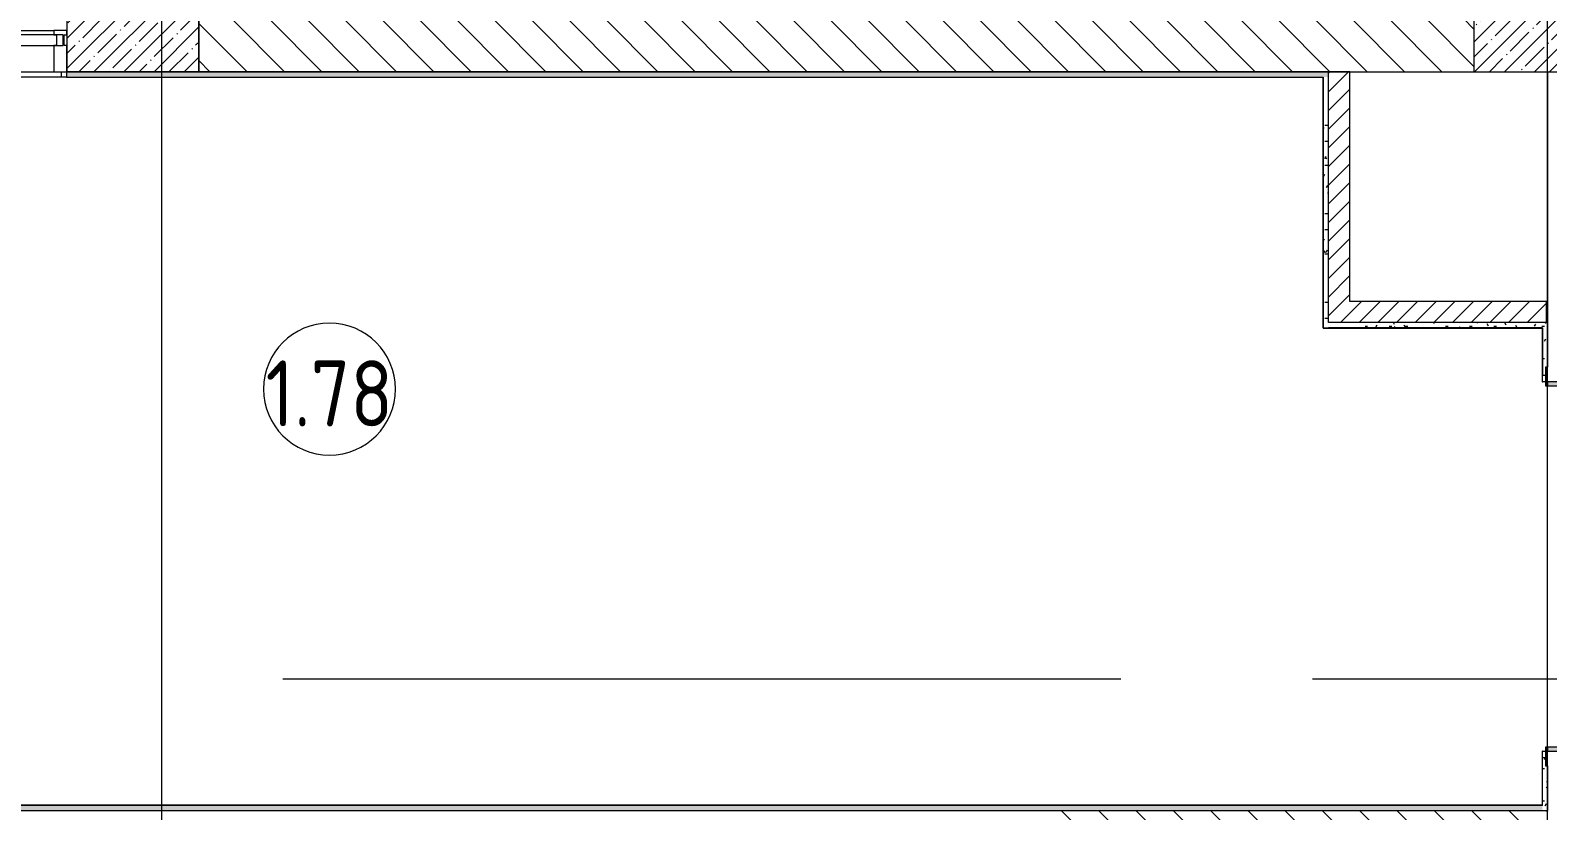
# Model space of a CAD drawing. Header units: millimetres. Extents: x -7229 to 196340, y -8553 to 29000.
# Drawn here: x 165678 to 171426, y 10600 to 13557 of the extents above; entities that cross this region are included whole.
import ezdxf

# ---------------------------------------------------------------- set-up
doc = ezdxf.new("R2010")
doc.units = ezdxf.units.MM
doc.linetypes.add('Осевая', pattern=[15875, 3175, -2381.25, 7937.5, -2381.25])
for name, color, linetype, lineweight in [('A-AREA-IDEN', 7, 'Continuous', 9), ('A-GLAZ-CURT-2', 7, 'Continuous', 9), ('A-GLAZ-CWMG-3', 7, 'Continuous', 9), ('A-WALL-4', 7, 'Continuous', 13), ('I-WALL-6', 7, 'Continuous', 9), ('S-COLS-2', 7, 'Continuous', 9), ('Оси', 7, 'Continuous', 9), ('Оси-2', 7, 'Осевая', 9)]:
    doc.layers.add(name, color=color, linetype=linetype, lineweight=lineweight)
for name, color, linetype, lineweight, true_color in [('A-DOOR-5', 7, 'Continuous', 9, 0xaaaaaa), ('A-DOOR-6', 7, 'Continuous', 9, 0xe2e2e2), ('A-DOOR-FRAM-4', 7, 'Continuous', 9, 0xe2e2e2), ('A-DOOR-FRAM-5', 7, 'Continuous', 9, 0xaaaaaa), ('A-FLOR-3', 7, 'Continuous', 9, 0xaaaaaa), ('I-WALL-8', 9, 'Continuous', 9, 0x808080)]:
    doc.layers.add(name, color=color, linetype=linetype, lineweight=lineweight, true_color=true_color)
doc.styles.add('GOST Common', font='GOST_Common.ttf', dxfattribs={"width": 0.9, "height": 250})
pattern_1 = [(135, (50216.3, 0), (-70.71068, -70.71068), [])]
pattern_2 = [(45, (50216.3, 0), (-35.35534, 35.35534), [])]
pattern_3 = [(0, (50216.302, 0), (121.92, 30.48), [10.058, -81.382, 10.058, -81.382, -487.68]), (0, (50216.302, 0), (121.92, 30.48), [-182.88, 10.058, -172.822, 10.058, -81.382, -213.36]), (0, (50216.302, 0), (121.92, 30.48), [-457.2, 10.058, -50.902, 10.058, -142.342]), (120, (50262.022, 15.24), (-87.356454, 90.345817), [10.058, -81.382, 10.058, -81.382, -487.68]), (120, (50262.022, 15.24), (-87.356454, 90.345817), [-182.88, 10.058, -172.822, 10.058, -81.382, -213.36]), (120, (50262.022, 15.24), (-87.356454, 90.345817), [-457.2, 10.058, -50.902, 10.058, -142.342]), (240, (50277.262, 76.2), (-34.563546, -120.825817), [10.058, -81.382, 10.058, -81.382, -487.68]), (240, (50277.262, 76.2), (-34.563546, -120.825817), [-182.88, 10.058, -172.822, 10.058, -81.382, -213.36]), (240, (50277.262, 76.2), (-34.563546, -120.825817), [-457.2, 10.058, -50.902, 10.058, -142.342])]

# ---------------------------------------------------------------- blocks, each defined once
blk = doc.blocks.new('110_Дверь_СКБ_2Ст - Д-1_л_Лестничная клетка EIS60 2-32142534-План монтажа зашивок 1 этажа в осях 23_1-33 лист 3')
at = {"layer": 'A-DOOR-6'}
for points in [[(662.5, 110), (662.5, 1010), (612.5, 1010), (612.5, 110)], [(-587.5, 110), (-587.5, 510), (-637.5, 510), (-637.5, 110)], [(712.5, -110), (712.5, 30), (697.5, 30), (697.5, -110)]]:
    blk.add_hatch(color=256, dxfattribs=at).paths.add_polyline_path(points)
h = blk.add_hatch(color=256, dxfattribs=at)
h.paths.add_polyline_path([(662.5, 30), (712.5, 30), (712.5, 110), (662.5, 110), (662.5, 60), (652.5, 60), (652.5, 30)])
h.paths.add_polyline_path([(-687.5, 30), (-627.5, 30), (-627.5, 60), (-637.5, 60), (-637.5, 110), (-687.5, 110), (-687.5, 107.1)])
at = {"layer": 'A-DOOR-FRAM-4'}
for points in [[(-692.5, 110), (-672.5, 110), (-672.5, 118), (-742.5, 118), (-742.5, 110), (-712.5, 110)], [(712.5, 110), (767.5, 110), (767.5, 118), (697.5, 118), (697.5, 110)], [(-672.5, -110), (-672.5, 30), (-687.5, 30), (-687.5, -110)], [(-686.6, -118), (-672.5, -118), (-672.5, -110), (-742.5, -110.8), (-742.5, -118), (-687.5, -118)], [(699.7, -118), (767.5, -118), (767.5, -110), (697.5, -110), (697.5, -118)]]:
    blk.add_hatch(color=256, dxfattribs=at).paths.add_polyline_path(points)
at = {"layer": 'A-DOOR-5'}
for p, q in [((662.5, 1010), (612.5, 1010)), ((612.5, 1010), (612.5, 110)), ((662.5, 110), (662.5, 1010)), ((-637.5, 510), (-637.5, 110)), ((-587.5, 510), (-637.5, 510)), ((-587.5, 110), (-587.5, 510)), ((-637.5, 110), (-587.5, 110)), ((612.5, 110), (662.5, 110))]:
    blk.add_line(p, q, dxfattribs=at)
for centre, radius, start, end in [((662.5, 110), 900, 90, 180), ((-637.5, 110), 400, 360, 90)]:
    blk.add_arc(centre, radius, start, end, dxfattribs=at)
at = {"layer": 'A-DOOR-FRAM-5'}
for p, q in [((-672.5, 118), (-742.5, 118)), ((-742.5, 118), (-742.5, 110)), ((-672.5, 110), (-672.5, 118)), ((767.5, 118), (697.5, 118)), ((697.5, 118), (697.5, 110)), ((767.5, 110), (767.5, 118)), ((-742.5, 110), (-672.5, 110)), ((-637.5, 110), (-687.5, 110)), ((-687.5, 110), (-687.5, 30)), ((-637.5, 60), (-637.5, 110)), ((-627.5, 60), (-637.5, 60)), ((-627.5, 30), (-627.5, 60)), ((662.5, 60), (652.5, 60)), ((652.5, 60), (652.5, 30)), ((662.5, 110), (662.5, 60)), ((712.5, 110), (662.5, 110)), ((697.5, 110), (767.5, 110)), ((712.5, 30), (712.5, 110)), ((-687.5, 30), (-627.5, 30)), ((-672.5, 30), (-687.5, 30)), ((-687.5, 30), (-687.5, -110)), ((-672.5, -110), (-672.5, 30)), ((652.5, 30), (712.5, 30)), ((712.5, 30), (697.5, 30)), ((697.5, 30), (697.5, -110)), ((712.5, -110), (712.5, 30)), ((-672.5, -110), (-742.5, -110)), ((-742.5, -110), (-742.5, -118)), ((-687.5, -110), (-672.5, -110)), ((-672.5, -118), (-672.5, -110)), ((697.5, -110), (712.5, -110)), ((767.5, -110), (697.5, -110)), ((697.5, -110), (697.5, -118)), ((767.5, -118), (767.5, -110)), ((-742.5, -118), (-672.5, -118)), ((697.5, -118), (767.5, -118))]:
    blk.add_line(p, q, dxfattribs=at)
blk = doc.blocks.new('Системная панель - Стекло - 40мм-32354598-План монтажа зашивок 1 этажа в осях 23_1-33 лист 3')
at = {"layer": 'A-GLAZ-CURT-2'}
h = blk.add_hatch(dxfattribs=at)
h.set_pattern_fill('FP_174', color=256, style=0, pattern_type=2)
h.set_pattern_definition([(225, (114810.45, 13440), (282.8427, -282.8427), [200, -600]), (225, (115010.45, 13540), (282.8427, -282.8427), [600, -200]), (225, (114610.45, 13640), (282.8427, -282.8427), [200, -600])])
h.paths.add_polyline_path([(875, 40), (-875, 40), (-875, 0), (875, 0)])
for p, q in [((875, 40), (-875, 40)), ((-875, 40), (-875, 0)), ((-875, 0), (875, 0)), ((875, 0), (875, 40))]:
    blk.add_line(p, q, dxfattribs=at)
blk = doc.blocks.new('Прямоугольный импост - Импост структурный с накладкой - 160мм Темный-32355000-План монтажа зашивок 1 этажа в осях 23_1-33 лист 3')
at = {"layer": 'A-GLAZ-CWMG-3'}
for p, q in [((113845.4, 13557), (115550, 13557)), ((113845.4, 13400), (115550, 13400))]:
    blk.add_line(p, q, dxfattribs=at)
blk = doc.blocks.new('BSC_Колонна _Прямоугольная - 500х500-22291386-План монтажа зашивок 1 этажа в осях 23_1-33 лист 3')
at = {"layer": 'S-COLS-2'}
h = blk.add_hatch(dxfattribs=at)
h.set_pattern_fill('FP_179', color=256, style=0, pattern_type=2)
h.set_pattern_definition([(45, (-121180, -13650), (-57.024626, 57.024626), []), (45, (-121122.975, -13650), (-57.024626, 57.024626), [100.806, -20.161, 3.353, -16.808])])
h.paths.add_polyline_path([(-250, -250), (250, -250), (250, 250), (-250, 250), (-250, -200)])
for p, q in [((250, 250), (-250, 250)), ((-250, 250), (-250, -250)), ((250, -250), (250, 250)), ((-250, -250), (250, -250))]:
    blk.add_line(p, q, dxfattribs=at)
blk = doc.blocks.new('Прямоугольный импост - Импост структурный с накладкой - 160мм Темный-V177-План монтажа зашивок 1 этажа в осях 23_1-33 лист 3')
at = {"layer": 'A-GLAZ-CWMG-3'}
for p, q in [((0, 17), (-50, 17)), ((-50, 17), (-50, 0)), ((-50, 0), (-40, 0)), ((-40, 0), (-40, -40)), ((-10, -40), (-10, 0)), ((-10, 0), (0, 0)), ((0, 0), (0, 17)), ((-40, -40), (-50, -40)), ((-50, -40), (-50, -140)), ((0, -40), (-10, -40)), ((0, -140), (0, -40)), ((-50, -140), (0, -140))]:
    blk.add_line(p, q, dxfattribs=at)
blk = doc.blocks.new('Марка_Помещения - Номер-25198446-План монтажа зашивок 1 этажа в осях 23_1-33 лист 3')
at = {"layer": 'A-AREA-IDEN'}
for start, end in [(360, 180), (180, 360)]:
    blk.add_arc((0, 0), 2.5, start, end, dxfattribs=at)

msp = doc.modelspace()

# ---------------------------------------------------------------- hatches: boundary and pattern name
at = {"layer": 'I-WALL-6'}
h = msp.add_hatch(dxfattribs=at)
h.set_pattern_fill('FP_143', color=256, style=0, pattern_type=2)
h.set_pattern_definition(pattern_1)
h.paths.add_polyline_path([(170676.3, 13400), (171146.3, 13400), (171146.3, 13600), (166316.3, 13600), (166316.3, 13400), (170675.7, 13400)])
h = msp.add_hatch(dxfattribs=at)
h.set_pattern_fill('FP_142', color=256, style=0, pattern_type=2)
h.set_pattern_definition(pattern_2)
h.paths.add_polyline_path([(170596.3, 12450), (170676.3, 12450), (170675.7, 13400), (170596.3, 13400), (170596.3, 13077.6)])
h = msp.add_hatch(dxfattribs=at)
h.set_pattern_fill('FP_142', color=256, style=0, pattern_type=2)
h.set_pattern_definition(pattern_2)
h.paths.add_polyline_path([(170676.3, 12450), (171421.3, 12450), (171421.3, 12530), (170676.3, 12530)])
h = msp.add_hatch(dxfattribs=at)
h.set_pattern_fill('FP_143', color=256, style=0, pattern_type=2)
h.set_pattern_definition(pattern_1)
h.paths.add_polyline_path([(170576.3, 10400), (171426.3, 10400), (171426.3, 10600), (169546.3, 10600), (169546.3, 10400), (169566.3, 10400)])
h.paths.add_polyline_path([(161446.3, 10400), (162146.3, 10400), (162146.3, 10600), (161396.3, 10600), (161396.3, 10400), (161426.3, 10400)])
h.paths.add_polyline_path([(160266.3, 10400), (160446.3, 10400), (160446.3, 10600), (159321.3, 10600), (159321.3, 10400), (160039.3, 10400)])
h.paths.add_polyline_path([(157586.4, 10400), (157921.3, 10400), (157921.3, 10600), (157566.3, 10600), (157566.3, 10400), (157586.3, 10400)])
at = {"layer": 'I-WALL-8'}
h = msp.add_hatch(dxfattribs=at)
h.set_pattern_fill('FP_184', color=256, style=0, pattern_type=2)
h.set_pattern_definition(pattern_3)
h.paths.add_polyline_path([(166687.1, 13380), (170596.3, 13380), (170596.3, 13400), (165815.3, 13399.1), (165816.3, 13380), (166329.5, 13380)])
h = msp.add_hatch(dxfattribs=at)
h.set_pattern_fill('FP_184', color=256, style=0, pattern_type=2)
h.set_pattern_definition(pattern_3)
h.paths.add_polyline_path([(170596.3, 12430), (170596.3, 13380), (170576.3, 13379), (170576.3, 12430)])
h = msp.add_hatch(dxfattribs=at)
h.set_pattern_fill('FP_184', color=256, style=0, pattern_type=2)
h.set_pattern_definition(pattern_3)
h.paths.add_polyline_path([(171406.3, 12430), (171426.3, 12430), (171426.3, 12450), (170596.3, 12450), (170596.3, 12430), (171405.3, 12430)])
h = msp.add_hatch(dxfattribs=at)
h.set_pattern_fill('FP_184', color=256, style=0, pattern_type=2)
h.set_pattern_definition(pattern_3)
h.paths.add_polyline_path([(171426.3, 10600), (171426.3, 10770), (171418.3, 10770), (171418.3, 10800), (171406.3, 10800), (171406.3, 10600)])
h.paths.add_polyline_path([(171418.3, 12250), (171418.3, 12280), (171426.3, 12280), (171426.3, 12430), (171406.3, 12430), (171406.3, 12250)])
h = msp.add_hatch(dxfattribs=at)
h.set_pattern_fill('FP_184', color=256, style=0, pattern_type=2)
h.set_pattern_definition(pattern_3)
h.paths.add_polyline_path([(168161.1, 10600), (171406.3, 10600), (171406.2, 10620), (161396.3, 10620), (161396.3, 10608), (161426.3, 10608), (161426.3, 10600), (167596.3, 10600)])
h.paths.add_polyline_path([(159376.3, 10600), (160416.3, 10600), (160416.3, 10608), (160446.3, 10608), (160446.3, 10620), (159346.3, 10620), (159346.3, 10608), (159376.3, 10608), (159376.3, 10600.5)])
h.paths.add_polyline_path([(157566.3, 10600), (157866.3, 10600.2), (157866.3, 10608), (157896.3, 10608), (157896.3, 10620), (155311.3, 10620), (155311.3, 10608), (155341.3, 10608), (155341.3, 10600), (157380.1, 10600)])
h.paths.add_polyline_path([(152061.9, 10600), (153831.3, 10600.2), (153831.3, 10608), (153861.3, 10608), (153861.3, 10620), (151025.3, 10620), (151025.3, 10600), (151846.3, 10600)])
at = {"layer": 'S-COLS-2'}
h = msp.add_hatch(dxfattribs=at)
h.set_pattern_fill('FP_141', color=256, style=0, pattern_type=2)
h.set_pattern_definition([(45, (50216.3, 0), (-57.024626, 57.024626), []), (45, (50273.33, 0), (-57.024626, 57.024626), [100.806, -20.161, 3.353, -16.808])])
h.paths.add_polyline_path([(165816.3, 13400), (166316.3, 13400), (166316.3, 13900), (165816.3, 13900), (165816.3, 13600)])

# ---------------------------------------------------------------- linework, layer by layer
at = {"layer": 'A-FLOR-3'}
for p, q in [((165796.3, 13380), (165796.3, 13400)), ((165815.3, 13380), (161267.3, 13380)), ((171406.3, 12225), (171406.3, 12250)), ((171418.3, 12225), (171406.3, 12225)), ((171406.3, 10800), (171406.3, 10825)), ((171406.3, 10825), (171418.3, 10825))]:
    msp.add_line(p, q, dxfattribs=at)
at = {"layer": 'A-WALL-4'}
for p, q in [((170676.3, 13400), (170596.3, 13400)), ((165816.3, 13380), (170576.3, 13380)), ((170576.3, 12430), (170576.3, 13380)), ((171406.3, 12430), (170596.3, 12430)), ((171406.3, 12430), (171406.3, 12250)), ((171406.3, 10620), (171406.3, 10800)), ((171406.3, 10620), (161396.3, 10620)), ((171426.3, 10400), (171426.3, 10600))]:
    msp.add_line(p, q, dxfattribs=at)
at = {"layer": 'I-WALL-6'}
for p, q in [((166316.3, 13900), (166316.3, 13400)), ((165816.3, 13400), (165815.3, 13400)), ((165815.3, 13400), (165815.3, 13379)), ((170596.3, 13400), (165816.3, 13400)), ((166316.3, 13400), (170596.3, 13400)), ((170596.3, 12450), (170596.3, 13400)), ((170676.3, 13400), (171146.3, 13400)), ((170676.3, 12530), (170676.3, 13400)), ((171426.3, 13400), (171426.3, 12280)), ((165815.3, 13379), (170576.3, 13379)), ((170575.3, 13380), (170575.3, 12429)), ((171421.3, 12530), (170676.3, 12530)), ((171421.3, 12450), (171421.3, 12530)), ((170575.3, 12429), (171405.3, 12429)), ((170576.3, 12430), (170596.3, 12430)), ((171426.3, 12450), (170596.3, 12450)), ((171405.3, 12429), (171405.3, 12225)), ((171426.3, 12280), (171426.3, 12450)), ((171406.3, 12250), (171418.3, 12250)), ((171405.3, 12225), (171406.3, 12225)), ((171426.3, 10840), (171426.3, 12210)), ((171406.3, 10825), (171405.3, 10825)), ((171405.3, 10825), (171405.3, 10621)), ((171418.3, 10800), (171406.3, 10800)), ((171426.3, 10770), (171426.3, 10600)), ((171426.3, 10600), (171426.3, 10770)), ((171405.3, 10621), (161396.3, 10621)), ((161426.3, 10600), (171426.3, 10600))]:
    msp.add_line(p, q, dxfattribs=at)
at = {"layer": 'S-COLS-2'}
for p, q in [((165816.3, 13900), (165816.3, 13400)), ((166316.3, 13400), (166316.3, 13600)), ((165816.3, 13400), (166316.3, 13400))]:
    msp.add_line(p, q, dxfattribs=at)
at = {"layer": 'Оси'}
for p, q in [((169935.3, 13400), (172435.3, 13400)), ((170535.3, 11100), (173035.3, 11100))]:
    msp.add_line(p, q, dxfattribs=at)
at = {"layer": 'Оси-2'}
for p, q in [((166176.3, 593.7), (166176.3, 19415.1)), ((171426.3, 593.7), (171426.3, 19415.1)), ((134883.9, 13400), (169935.3, 13400)), ((134883.9, 11100), (170535.3, 11100))]:
    msp.add_line(p, q, dxfattribs=at)

# ---------------------------------------------------------------- block references
at = {"layer": 'A-AREA-IDEN', "xscale": 99.99999999999993, "yscale": 99.99999999999993, "zscale": 99.99999999999993}
msp.add_blockref('Марка_Помещения - Номер-25198446-План монтажа зашивок 1 этажа в осях 23_1-33 лист 3', (166811.1, 12197.6), dxfattribs=at)
at = {"layer": 'A-DOOR-5', "rotation": 269.9999999999999}
msp.add_blockref('110_Дверь_СКБ_2Ст - Д-1_л_Лестничная клетка EIS60 2-32142534-План монтажа зашивок 1 этажа в осях 23_1-33 лист 3', (171536.3, 11537.5), dxfattribs=at)
at = {"layer": 'A-GLAZ-CURT-2', "rotation": 180}
msp.add_blockref('Системная панель - Стекло - 40мм-32354598-План монтажа зашивок 1 этажа в осях 23_1-33 лист 3', (164926.8, 13540), dxfattribs=at)
at = {"layer": 'A-GLAZ-CWMG-3'}
for name, p in [('Прямоугольный импост - Импост структурный с накладкой - 160мм Темный-32355000-План монтажа зашивок 1 этажа в осях 23_1-33 лист 3', (50216.3, 0)), ('Прямоугольный импост - Импост структурный с накладкой - 160мм Темный-V177-План монтажа зашивок 1 этажа в осях 23_1-33 лист 3', (165816.3, 13540))]:
    msp.add_blockref(name, p, dxfattribs=at)
at = {"layer": 'S-COLS-2'}
msp.add_blockref('BSC_Колонна _Прямоугольная - 500х500-22291386-План монтажа зашивок 1 этажа в осях 23_1-33 лист 3', (171396.3, 13650), dxfattribs=at)

# ---------------------------------------------------------------- texts
at = {"layer": 'A-AREA-IDEN', "insert": (166569.2, 12306.2), "char_height": 250, "width": 606.076, "attachment_point": 1, "style": 'GOST Common'}
msp.add_mtext('1.78', dxfattribs=at)

doc.saveas('drawing.dxf')
